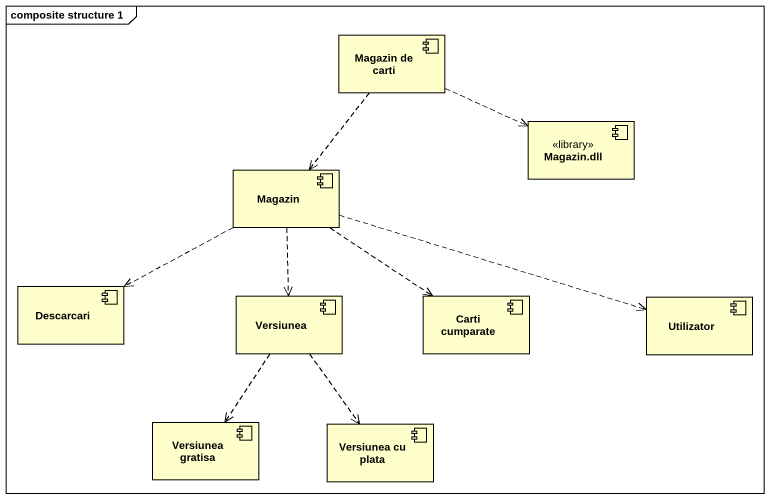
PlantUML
@startuml
mainframe composite structure 1
component "Magazin de carti" as Magazin_de_carti
component "Magazin.dll" as Magazin_dll <<library>>
component Magazin
component Descarcari
component Versiunea
component "Carti cumparate" as Carti_cumparate
component Utilizator
component "Versiunea gratisa" as Versiunea_gratisa
component "Versiunea cu plata" as Versiunea_cu_plata
Magazin_de_carti .right.> Magazin_dll
Magazin_de_carti ..> Magazin
Magazin .left.> Descarcari
Magazin ..> Versiunea
Magazin ..> Carti_cumparate
Magazin .right.> Utilizator
Versiunea ..> Versiunea_gratisa
Versiunea ..> Versiunea_cu_plata
@enduml
